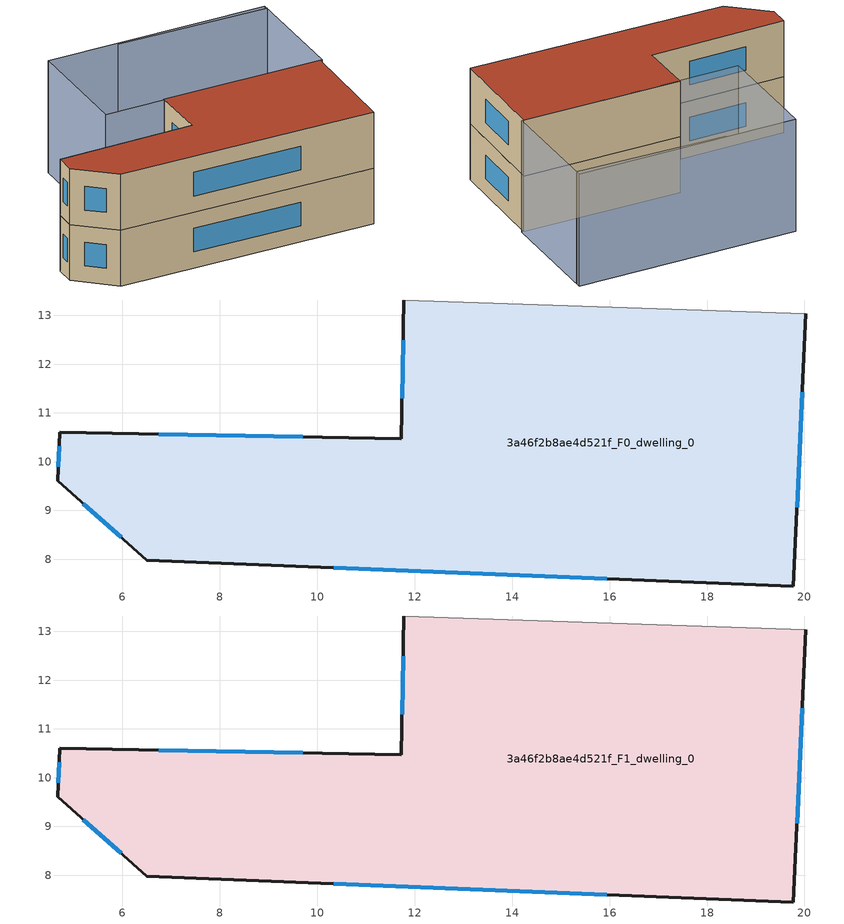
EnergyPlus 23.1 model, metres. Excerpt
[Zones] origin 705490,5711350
3a46f2b8ae4d521f_F0_dwelling_0
 floor ground (EU_floor_Construction): 20.03,13.04 19.77,7.45 6.51,7.98 4.68,9.61 4.72,10.6 11.73,10.47 11.78,13.32 z0
 wall outside (EU_wall_Construction): 11.78,13.32 11.73,10.47 4.72,10.6 4.68,9.61 6.51,7.98 19.77,7.45 20.03,13.04 z0:3
 wall adiabatic (EU_wall_Construction): 20.03,13.04 11.78,13.32 z0:3
 window (EU_Window_Construction): 4.71,10.32 4.69,9.9 / 9.7,10.51 6.75,10.57 / 11.77,12.5 11.75,11.3 / 19.85,9.06 19.95,11.42 / 10.34,7.83 15.94,7.6 / 5.21,9.14 5.98,8.45 z0.87:2.13
3a46f2b8ae4d521f_F1_dwelling_0
 floor to 3a46f2b8ae4d521f_F0_dwelling_0 (EU_floor_Construction): 20.03,13.04 19.77,7.45 6.51,7.98 4.68,9.61 4.72,10.6 11.73,10.47 11.78,13.32 z3
 wall outside (EU_wall_Construction): 11.78,13.32 11.73,10.47 4.72,10.6 4.68,9.61 6.51,7.98 19.77,7.45 20.03,13.04 z3:6
 wall adiabatic (EU_wall_Construction): 20.03,13.04 11.78,13.32 z3:6
 window (EU_Window_Construction): 4.71,10.32 4.69,9.9 / 9.7,10.51 6.75,10.57 / 11.77,12.5 11.75,11.3 / 19.85,9.06 19.95,11.42 / 10.34,7.83 15.94,7.6 / 5.21,9.14 5.98,8.45 z3.87:5.13
 roof outside (EU_roof_Construction): 19.77,7.45 20.03,13.04 11.78,13.32 11.73,10.47 4.72,10.6 4.68,9.61 6.51,7.98 z6
shading: 20.26,18.59 12.49,18.98 / 8.84,19.17 20.28,18.85 / 20.28,18.85 20.12,13.04 / 20.12,13.04 8.67,13.35 / 8.67,13.35 8.84,19.17 z0:6
[Building]
EU S2 Campaign: North Axis=0; Terrain=City; Solar Distribution=FullExterior
[Site:Location]
London: Latitude=51.5; Longitude=-0.5; Time Zone=0; Elevation=25
[SizingPeriod:WeatherFileDays]
AnnualSizingPeriod: Begin Month=1; Begin Day of Month=1; End Month=12; End Day of Month=31; Day of Week for Start Day=Monday; Use Weather File Daylight Saving Period=No; Use Weather File Rain and Snow Indicators=No
[MATERIAL]
EU_InternalMass_Material: Roughness=MediumRough; Thickness=0.1; Conductivity=1; Density=1800; Specific Heat=900; Thermal Absorptance=0.9; Solar Absorptance=0.7; Visible Absorptance=0.7
[MATERIAL:NOMASS] Roughness=MediumRough; Thermal Absorptance=0.9; Solar Absorptance=0.7; Visible Absorptance=0.7
Name | Thermal Resistance
EU_wall_NoMass | 0.724719
EU_roof_NoMass | 2.98947
EU_floor_NoMass | 2.39157
[WINDOWMATERIAL:SIMPLEGLAZINGSYSTEM]
EU_Window_SimpleGlazing: UFactor=2.63425; Solar Heat Gain Coefficient=0.76; Visible Transmittance=0.76
[CONSTRUCTION]
EU_wall_Construction: EU_wall_NoMass
EU_roof_Construction: EU_roof_NoMass
EU_floor_Construction: EU_floor_NoMass
EU_Window_Construction: EU_Window_SimpleGlazing
EU_InternalMass_Construction: EU_InternalMass_Material
[ZONE] Type=1; Multiplier=1; Ceiling Height=autocalculate; Floor Area=autocalculate; Part of Total Floor Area=Yes
Name | Volume
3a46f2b8ae4d521f_F0_dwelling_0 | 187.603
3a46f2b8ae4d521f_F1_dwelling_0 | 187.602
[INTERNALMASS] Construction=EU_InternalMass_Construction; Surface Area=62.5339
Name | Zone or ZoneList
3a46f2b8ae4d521f_F0_dwelling_0_EU_InternalMass | 3a46f2b8ae4d521f_F0_dwelling_0
3a46f2b8ae4d521f_F1_dwelling_0_EU_InternalMass | 3a46f2b8ae4d521f_F1_dwelling_0
[OTHEREQUIPMENT] Fuel Type=Electricity; Design Level Calculation Method=Watts/Area; Power per Zone Floor Area=1; Fraction Latent=0; Fraction Radiant=0; Fraction Lost=0; Carbon Dioxide Generation Rate=0; EndUse Subcategory=EU_Step8_InternalGains
Name | Zone or ZoneList or Space or SpaceList | Schedule
EU_Step8_InternalGain_3a46f2b8ae4d521f_F0_dwelling_0_f000 | 3a46f2b8ae4d521f_F0_dwelling_0 | EU_Step8_GainSchedule_3a46f2b8ae4d521f_F0_dwelling_0_f000
EU_Step8_InternalGain_3a46f2b8ae4d521f_F1_dwelling_0_f000 | 3a46f2b8ae4d521f_F1_dwelling_0 | EU_Step8_GainSchedule_3a46f2b8ae4d521f_F1_dwelling_0_f000
[ZONEVENTILATION:DESIGNFLOWRATE] Schedule=EU_AlwaysOn; Design Flow Rate Calculation Method=AirChanges/Hour; Air Changes per Hour=0.418135; Ventilation Type=Natural; Fan Pressure Rise=0; Fan Total Efficiency=1; Constant Term Coefficient=1; Temperature Term Coefficient=0; Velocity Term Coefficient=0; Velocity Squared Term Coefficient=0; Minimum Indoor Temperature=-100; Maximum Indoor Temperature=100; Delta Temperature=-100; Minimum Outdoor Temperature=-100; Maximum Outdoor Temperature=100; Maximum Wind Speed=40
Name | Zone or ZoneList or Space or SpaceList
EU_ConstantAir_3a46f2b8ae4d521f_F0_dwelling_0 | 3a46f2b8ae4d521f_F0_dwelling_0
EU_ConstantAir_3a46f2b8ae4d521f_F1_dwelling_0 | 3a46f2b8ae4d521f_F1_dwelling_0
[HVACTEMPLATE:THERMOSTAT] Constant Heating Setpoint=20; Constant Cooling Setpoint=50
EU_HeatOnly_3a46f2b8ae4d521f_F0_dwelling_0; EU_HeatOnly_3a46f2b8ae4d521f_F1_dwelling_0
[HVACTEMPLATE:ZONE:IDEALLOADSAIRSYSTEM] System Availability Schedule=EU_AlwaysOn; Maximum Heating Supply Air Temperature=50; Minimum Cooling Supply Air Temperature=13; Maximum Heating Supply Air Humidity Ratio=0.0156; Minimum Cooling Supply Air Humidity Ratio=0.0077; Heating Limit=NoLimit; Cooling Limit=NoLimit; Heating Availability Schedule=EU_AlwaysOn; Cooling Availability Schedule=EU_CoolingOff; Dehumidification Control Type=ConstantSensibleHeatRatio; Cooling Sensible Heat Ratio=0.7; Dehumidification Setpoint=60; Humidification Control Type=None; Humidification Setpoint=30; Outdoor Air Method=None; Outdoor Air Flow Rate per Person=0.00944; Outdoor Air Flow Rate per Zone Floor Area=0; Outdoor Air Flow Rate per Zone=0; Demand Controlled Ventilation Type=None; Outdoor Air Economizer Type=NoEconomizer; Heat Recovery Type=None; Sensible Heat Recovery Effectiveness=0.7; Latent Heat Recovery Effectiveness=0.65
Name | Template Thermostat
3a46f2b8ae4d521f_F0_dwelling_0 | EU_HeatOnly_3a46f2b8ae4d521f_F0_dwelling_0
3a46f2b8ae4d521f_F1_dwelling_0 | EU_HeatOnly_3a46f2b8ae4d521f_F1_dwelling_0
[SIZING:ZONE] Zone Cooling Design Supply Air Temperature Input Method=SupplyAirTemperature; Zone Cooling Design Supply Air Temperature=13; Zone Heating Design Supply Air Temperature Input Method=SupplyAirTemperature; Zone Heating Design Supply Air Temperature=50; Zone Cooling Design Supply Air Humidity Ratio=0.008; Zone Heating Design Supply Air Humidity Ratio=0.008; Cooling Design Air Flow Method=DesignDay; Cooling Design Air Flow Rate=0; Cooling Minimum Air Flow per Zone Floor Area=0.000762; Cooling Minimum Air Flow=0; Cooling Minimum Air Flow Fraction=0.2; Heating Design Air Flow Method=DesignDay; Heating Design Air Flow Rate=0; Heating Maximum Air Flow per Zone Floor Area=0.002032; Heating Maximum Air Flow=0.141576; Heating Maximum Air Flow Fraction=0.3; Account for Dedicated Outdoor Air System=No; Dedicated Outdoor Air System Control Strategy=NeutralSupplyAir; Dedicated Outdoor Air Low Setpoint Temperature for Design=autosize; Dedicated Outdoor Air High Setpoint Temperature for Design=autosize; Zone Load Sizing Method=Sensible Load Only No Latent Load; Zone Latent Cooling Design Supply Air Humidity Ratio Input Method=HumidityRatioDifference; Zone Cooling Design Supply Air Humidity Ratio Difference=0.005; Zone Latent Heating Design Supply Air Humidity Ratio Input Method=HumidityRatioDifference; Zone Humidification Design Supply Air Humidity Ratio Difference=0.005
3a46f2b8ae4d521f_F0_dwelling_0; 3a46f2b8ae4d521f_F1_dwelling_0
[SCHEDULE:CONSTANT]
Name | Hourly Value
EU_AlwaysOn | 1
EU_CoolingOff | 0
[SCHEDULE:FILE] Column Number=1; Rows to Skip at Top=0; Number of Hours of Data=8760; Column Separator=Comma; Interpolate to Timestep=No; Minutes per Item=60; Adjust Schedule for Daylight Savings=Yes
Name | File
EU_Step8_GainSchedule_3a46f2b8ae4d521f_F0_dwelling_0_f000 | ../../schedules/3a46f2b8ae4d521f/3a46f2b8ae4d521f_F0_dwelling_0_f000_gain.csv
EU_Step8_GainSchedule_3a46f2b8ae4d521f_F1_dwelling_0_f000 | ../../schedules/3a46f2b8ae4d521f/3a46f2b8ae4d521f_F1_dwelling_0_f000_gain.csv
